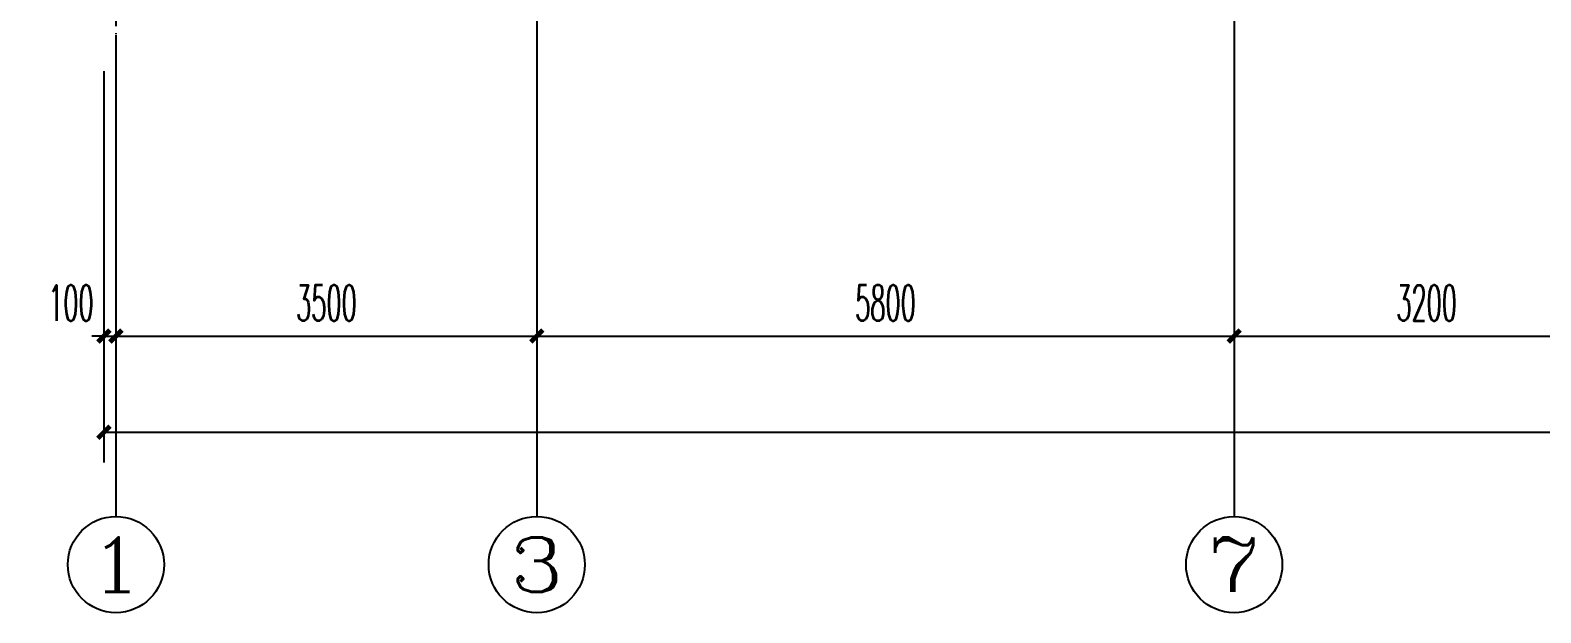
# Model space of a CAD drawing. Extents: x 27938 to 1507990, y 110129 to 923079.
# Drawn here: x 827204 to 839767, y 662175 to 667017 of the extents above; entities that cross this region are included whole.
import ezdxf
from ezdxf.enums import TextEntityAlignment as Align

# ---------------------------------------------------------------- set-up
doc = ezdxf.new("R2010")
doc.units = 0
doc.header["$LTSCALE"] = 1000
doc.header["$MEASUREMENT"] = 0
doc.linetypes.add('DOTE', pattern=[2.42, 2, -0.2, 0.02, -0.2])
for name, color, linetype in [('AXIS', 3, 'Continuous'), ('AXIS_TEXT', 7, 'Continuous'), ('DOTE', 1, 'Continuous')]:
    doc.layers.add(name, color=color, linetype=linetype)
doc.styles.add('_TCH_AXIS', font='COMPLEX', dxfattribs={"bigfont": 'GBCBIG'})
doc.styles.add('_TCH_DIM_T3', font='SIMPLEX.shx', dxfattribs={"width": 0.494118, "bigfont": 'GBCBIG.shx'})
doc.styles.add('COMPLEX', font='COMPLEX')
doc.dimstyles.new('_TCH_ARCH&&100', dxfattribs={"dimtxt": 297.5, "dimasz": 100, "dimexe": 250, "dimexo": 300, "dimgap": 126.25, "dimtad": 1, "dimdec": 0, "dimzin": 0, "dimdsep": 46, "dimtxsty": '_TCH_DIM_T3', "dimblk": 'ARCHTICK', "dimcen": 0.09, "dimclrt": 4, "dimazin": 2, "dimtfac": 1, "dimtdec": 0, "dimtix": 1, "dimtmove": 2, "dimatfit": 3, "dimfxl": 100, "dimtolj": 1, "dimtzin": 0, "dimarcsym": 0})

# ---------------------------------------------------------------- blocks, each defined once
blk = doc.blocks.new('_ArchTick')
at = {"color": 0, "linetype": 'ByBlock', "const_width": 0.4}
blk.add_lwpolyline([(-0.5, -0.5), (0.5, 0.5)], dxfattribs=at)
blk = doc.blocks.new('*D967')
at = {"layer": 'AXIS', "color": 0, "lineweight": -2}
for p, q in [((827817, 666675), (827817, 664225)), ((827917, 666675), (827917, 664225)), ((827817, 664475), (827717, 664475)), ((827817, 664475), (827917, 664475)), ((827917, 664475), (828017, 664475))]:
    blk.add_line(p, q, dxfattribs=at)
at = {"layer": 'Defpoints', "color": 0}
for p in [(827817, 666975), (827917, 666975), (827917, 664475)]:
    blk.add_point(p, dxfattribs=at)
at = {"layer": 'AXIS', "color": 0, "lineweight": -2, "xscale": 100, "yscale": 100, "zscale": 100}
blk.add_blockref('_ArchTick', (827817, 664475), dxfattribs=at)
at = {"layer": 'AXIS', "color": 0, "lineweight": -2, "xscale": 100, "yscale": 100, "zscale": 100, "rotation": 180}
blk.add_blockref('_ArchTick', (827917, 664475), dxfattribs=at)
at = {"layer": 'AXIS', "color": 4, "insert": (827542, 664750), "char_height": 297.5, "attachment_point": 5, "style": '_TCH_DIM_T3'}
blk.add_mtext('\\A1;100', dxfattribs=at)
blk = doc.blocks.new('*D968')
at = {"layer": 'AXIS', "color": 0, "lineweight": -2}
for p, q in [((827917, 666675), (827917, 664225)), ((831417, 666675), (831417, 664225)), ((827917, 664475), (831417, 664475))]:
    blk.add_line(p, q, dxfattribs=at)
at = {"layer": 'Defpoints', "color": 0}
for p in [(827917, 666975), (831417, 666975), (831417, 664475)]:
    blk.add_point(p, dxfattribs=at)
at = {"layer": 'AXIS', "color": 0, "lineweight": -2, "xscale": 100, "yscale": 100, "zscale": 100, "rotation": 180}
blk.add_blockref('_ArchTick', (827917, 664475), dxfattribs=at)
at = {"layer": 'AXIS', "color": 0, "lineweight": -2, "xscale": 100, "yscale": 100, "zscale": 100}
blk.add_blockref('_ArchTick', (831417, 664475), dxfattribs=at)
at = {"layer": 'AXIS', "color": 4, "insert": (829667, 664750), "char_height": 297.5, "attachment_point": 5, "style": '_TCH_DIM_T3'}
blk.add_mtext('\\A1;3500', dxfattribs=at)
blk = doc.blocks.new('*D969')
at = {"layer": 'AXIS', "color": 0, "lineweight": -2}
for p, q in [((831417, 666675), (831417, 664225)), ((837217, 666675), (837217, 664225)), ((831417, 664475), (837217, 664475))]:
    blk.add_line(p, q, dxfattribs=at)
at = {"layer": 'Defpoints', "color": 0}
for p in [(831417, 666975), (837217, 666975), (837217, 664475)]:
    blk.add_point(p, dxfattribs=at)
at = {"layer": 'AXIS', "color": 0, "lineweight": -2, "xscale": 100, "yscale": 100, "zscale": 100, "rotation": 180}
blk.add_blockref('_ArchTick', (831417, 664475), dxfattribs=at)
at = {"layer": 'AXIS', "color": 0, "lineweight": -2, "xscale": 100, "yscale": 100, "zscale": 100}
blk.add_blockref('_ArchTick', (837217, 664475), dxfattribs=at)
at = {"layer": 'AXIS', "color": 4, "insert": (834317, 664750), "char_height": 297.5, "attachment_point": 5, "style": '_TCH_DIM_T3'}
blk.add_mtext('\\A1;5800', dxfattribs=at)
blk = doc.blocks.new('*D970')
at = {"layer": 'AXIS', "color": 0, "lineweight": -2}
for p, q in [((837217, 666675), (837217, 664225)), ((840417, 666675), (840417, 664225)), ((837217, 664475), (840417, 664475))]:
    blk.add_line(p, q, dxfattribs=at)
at = {"layer": 'Defpoints', "color": 0}
for p in [(837217, 666975), (840417, 666975), (840417, 664475)]:
    blk.add_point(p, dxfattribs=at)
at = {"layer": 'AXIS', "color": 0, "lineweight": -2, "xscale": 100, "yscale": 100, "zscale": 100, "rotation": 180}
blk.add_blockref('_ArchTick', (837217, 664475), dxfattribs=at)
at = {"layer": 'AXIS', "color": 0, "lineweight": -2, "xscale": 100, "yscale": 100, "zscale": 100}
blk.add_blockref('_ArchTick', (840417, 664475), dxfattribs=at)
at = {"layer": 'AXIS', "color": 4, "insert": (838817, 664750), "char_height": 297.5, "attachment_point": 5, "style": '_TCH_DIM_T3'}
blk.add_mtext('\\A1;3200', dxfattribs=at)
blk = doc.blocks.new('*D974')
at = {"layer": 'AXIS', "color": 0, "lineweight": -2}
for p, q in [((827817, 666675), (827817, 663425)), ((878017, 666675), (878017, 663425)), ((827817, 663675), (878017, 663675))]:
    blk.add_line(p, q, dxfattribs=at)
at = {"layer": 'Defpoints', "color": 0}
for p in [(827817, 666975), (878017, 666975), (878017, 663675)]:
    blk.add_point(p, dxfattribs=at)
at = {"layer": 'AXIS', "color": 0, "lineweight": -2, "xscale": 100, "yscale": 100, "zscale": 100, "rotation": 180}
blk.add_blockref('_ArchTick', (827817, 663675), dxfattribs=at)
at = {"layer": 'AXIS', "color": 0, "lineweight": -2, "xscale": 100, "yscale": 100, "zscale": 100}
blk.add_blockref('_ArchTick', (878017, 663675), dxfattribs=at)
at = {"layer": 'AXIS', "color": 4, "insert": (852917, 663950), "char_height": 297.5, "attachment_point": 5, "style": '_TCH_DIM_T3'}
blk.add_mtext('\\A1;50200', dxfattribs=at)
blk = doc.blocks.new('_AXISO')
blk.add_circle((0, 0), 0.5)
at = {"layer": 'AXIS_TEXT', "style": 'COMPLEX', "width": 1.041667}
blk.add_attdef('A', text='', height=0.56, dxfattribs=at).set_placement((-0.25, -0.28), (0.25, -0.28), align=Align.FIT)

msp = doc.modelspace()

# ---------------------------------------------------------------- linework, layer by layer
at = {"layer": 'AXIS', "color": 8}
for p, q in [((827916.6, 666975.2), (827916.6, 662975.2)), ((831416.6, 666975.2), (831416.6, 662975.2)), ((837216.6, 666975.1), (837216.6, 662975.1))]:
    msp.add_line(p, q, dxfattribs=at)
at = {"layer": 'DOTE', "color": 169, "linetype": 'DOTE', "ltscale": 0.3}
for p, q in [((827916.6, 690157.2), (827916.6, 666975.2)), ((837216.8, 681757.2), (837216.6, 666975.2)), ((831416.6, 678957.2), (831416.6, 666975.2))]:
    msp.add_line(p, q, dxfattribs=at)

# ---------------------------------------------------------------- block references
at = {"layer": 'AXIS', "color": 8}
ref = msp.add_blockref('_AXISO', (827916.6, 662575.2), dxfattribs=dict(at, xscale=800, yscale=800, zscale=800))
ref.add_attrib('A', '1', dxfattribs={"layer": 'AXIS_TEXT', "color": 8, "ltscale": 0.5, "height": 452.5, "style": '_TCH_AXIS', "width": 2.333333}).set_placement((827690.3, 662348.9), (828142.9, 662348.9), align=Align.FIT)
ref = msp.add_blockref('_AXISO', (831416.6, 662575.2), dxfattribs=dict(at, xscale=800, yscale=800, zscale=800))
ref.add_attrib('A', '3', dxfattribs={"layer": 'AXIS_TEXT', "color": 8, "ltscale": 0.5, "height": 452.5, "style": '_TCH_AXIS', "width": 1.5}).set_placement((831190.3, 662348.9), (831642.9, 662348.9), align=Align.FIT)
ref = msp.add_blockref('_AXISO', (837216.6, 662575.1), dxfattribs=dict(at, xscale=800, yscale=800, zscale=800))
ref.add_attrib('A', '7', dxfattribs={"layer": 'AXIS_TEXT', "color": 8, "ltscale": 0.5, "height": 452.5, "style": '_TCH_AXIS', "width": 1.5}).set_placement((836990.3, 662348.9), (837442.8, 662348.9), align=Align.FIT)

# ---------------------------------------------------------------- dimensions: what is measured, and where the dimension line sits
dim = msp.add_linear_dim(base=(827916.6, 664475.2), p1=(827816.6, 666975.2), p2=(827916.6, 666975.2), angle=0, dimstyle='_TCH_ARCH&&100', dxfattribs=at)
dim.commit()
dim.dimension.update_dxf_attribs({"geometry": '*D967', "text_midpoint": (827541.6, 664750.2), "dimtype": 129})
for p1, p2, distance, picture, middle in [((827816.6, 666975.2), (878016.6, 666975.2), -3300, '*D974', (852916.6, 663950.2)), ((827916.6, 666975.2), (831416.6, 666975.2), -2500, '*D968', (829666.6, 664750.2)), ((831416.6, 666975.2), (837216.6, 666975.2), -2500, '*D969', (834316.6, 664750.2)), ((837216.6, 666975.2), (840416.6, 666975.2), -2500, '*D970', (838816.6, 664750.2))]:
    dim = msp.add_aligned_dim(p1=p1, p2=p2, distance=distance, dimstyle='_TCH_ARCH&&100', dxfattribs=at)
    dim.commit()
    dim.dimension.update_dxf_attribs({"geometry": picture, "text_midpoint": middle})

doc.saveas('drawing.dxf')
